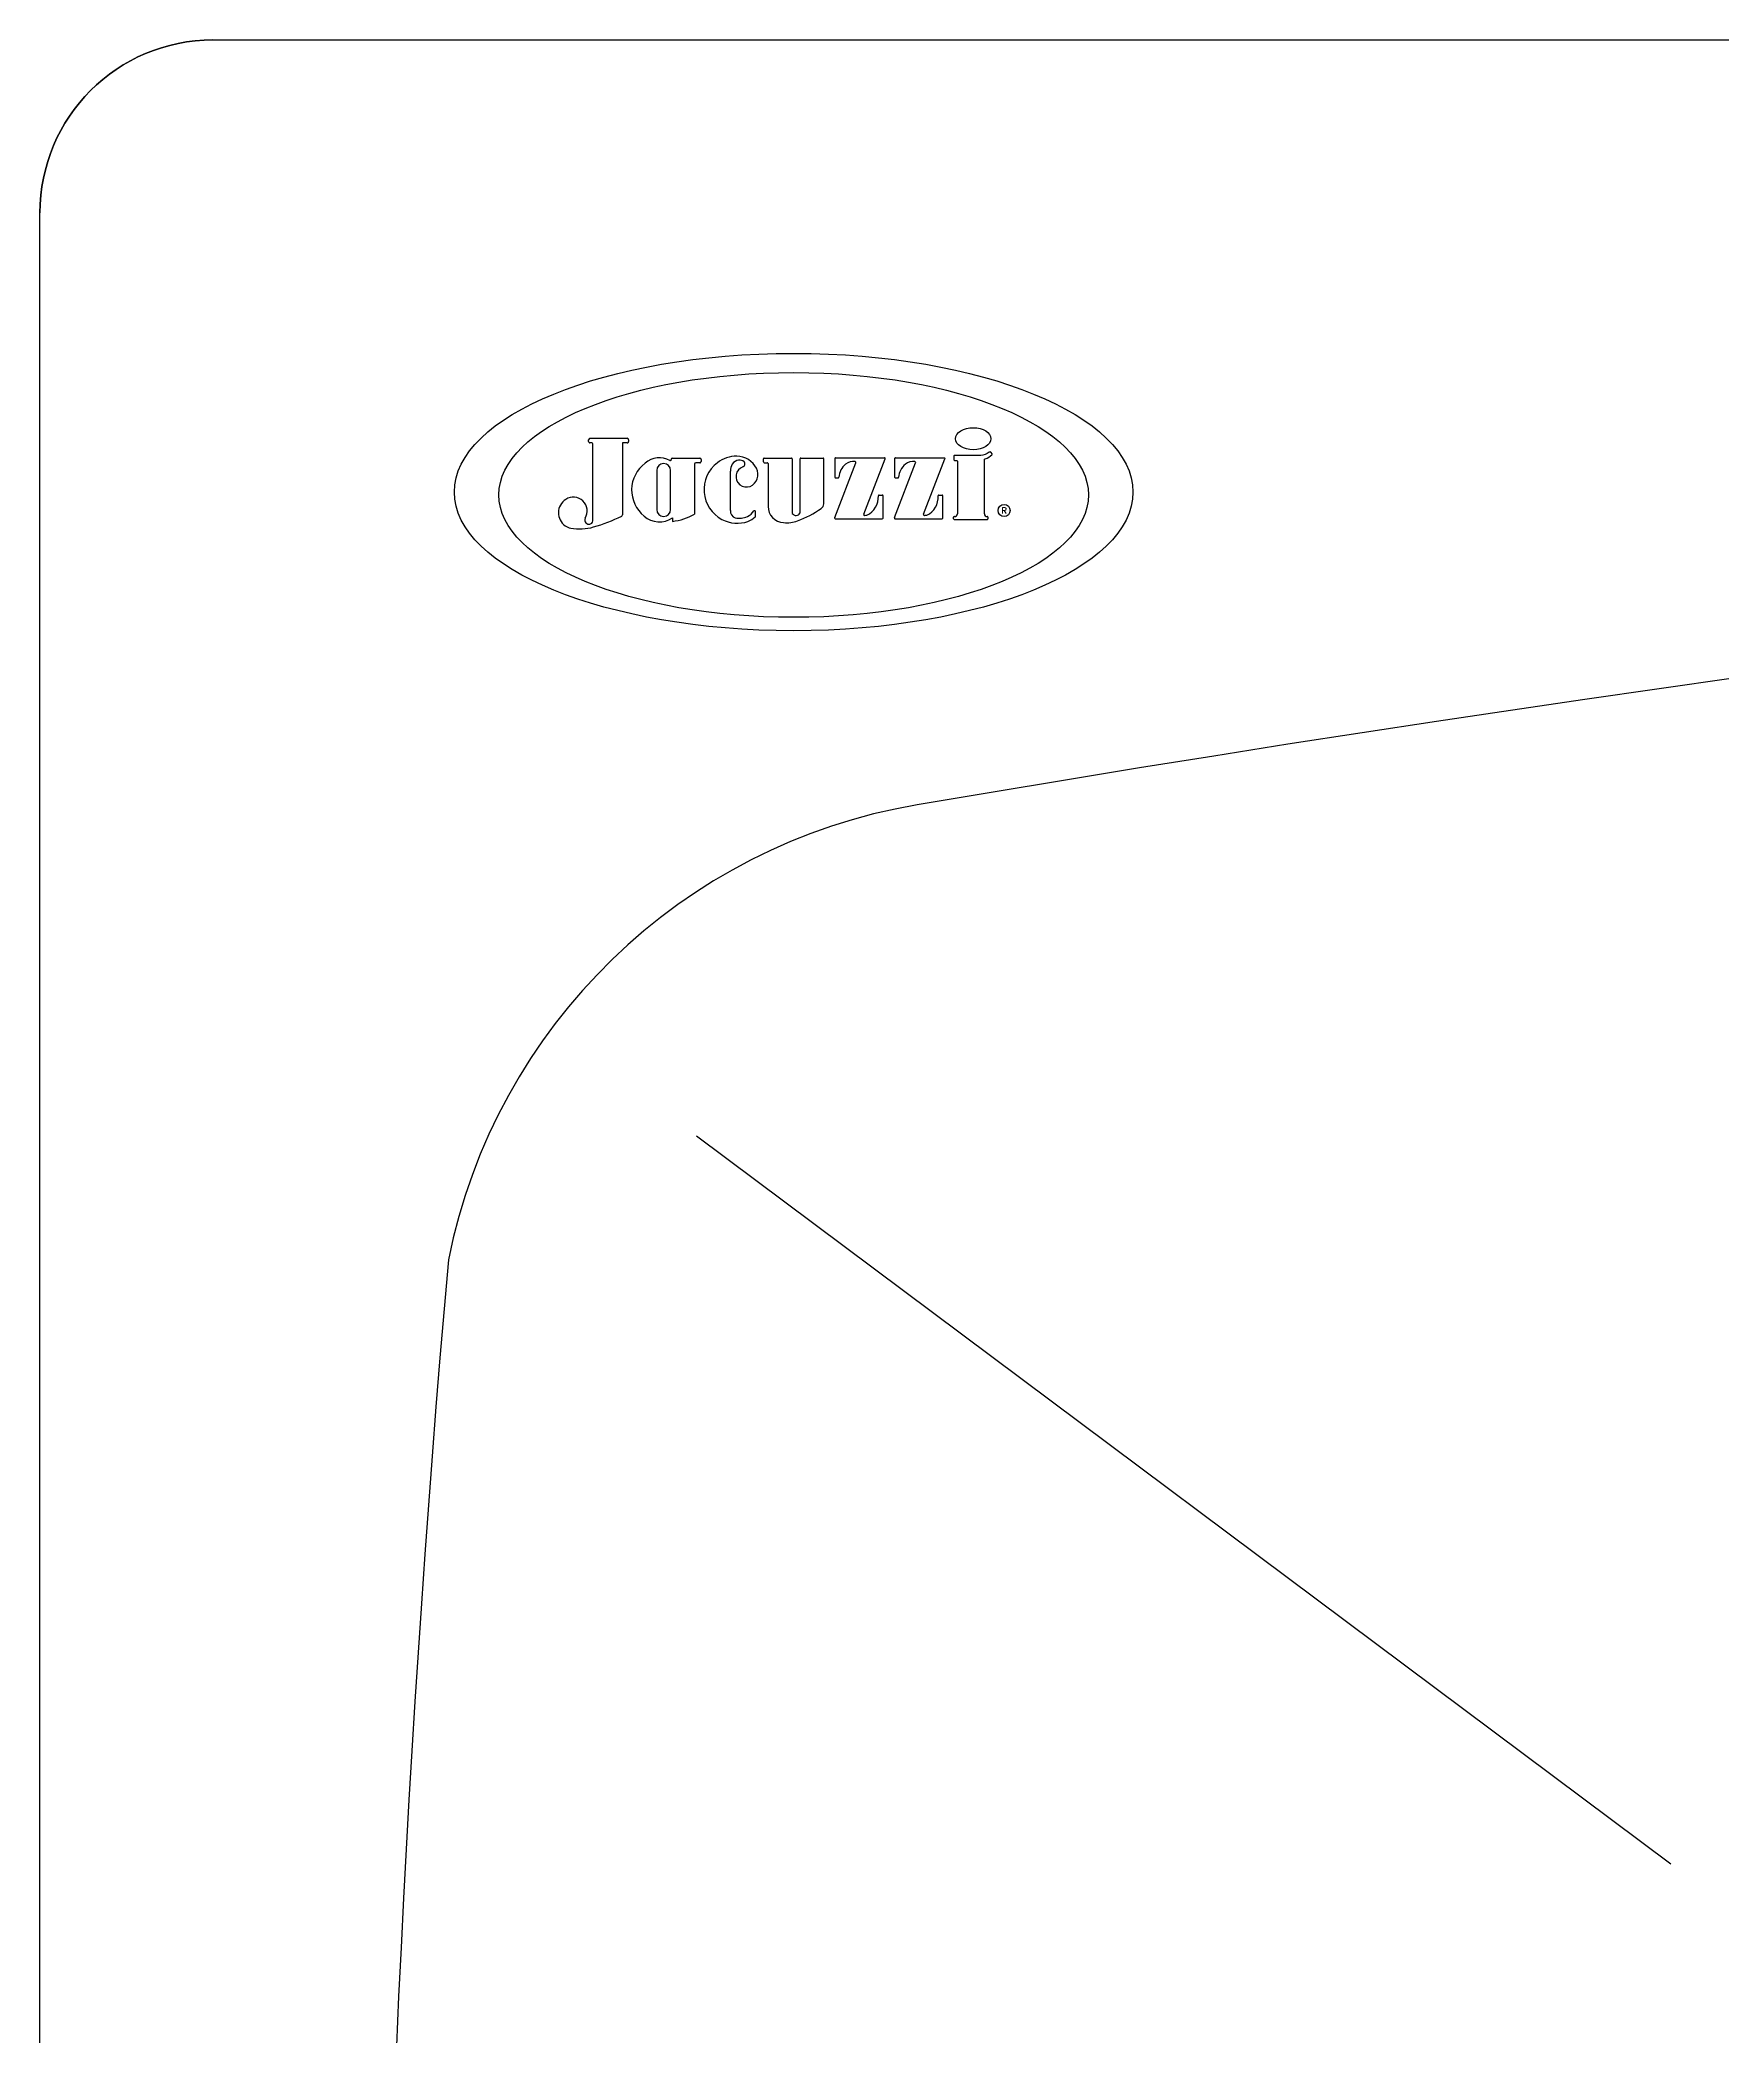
# Model space of a CAD drawing. Header units: millimetres. Extents: x -1273.1 to -1271.6, y 2239.59 to 2240.35.
# Drawn here: x -1273.0975 to -1272.8743, y 2240.0836 to 2240.3485 of the extents above; entities that cross this region are included whole.
import ezdxf
from ezdxf.enums import TextEntityAlignment as Align

# ---------------------------------------------------------------- set-up
doc = ezdxf.new("R2010")
doc.units = ezdxf.units.MM
doc.header["$LTSCALE"] = 10
doc.layers.add('jacuzzi', color=1, linetype='Continuous')
doc.layers.add('LCOTA02', color=1, linetype='Continuous')
doc.styles.add('ROMANS', font='romans', dxfattribs={"height": 4})

# ---------------------------------------------------------------- blocks, each defined once
blk = doc.blocks.new('A$C71D54D85')
at = {"color": 1}
for p, q in [((78.27283078667756, 110.3170962462307), (78.27283078667759, 111.3627225076541)), ((79.07557943249944, 112.165471153476), (100.7493479328797, 112.165471153476)), ((79.9272445881731, 109.5143476004088), (79.07557943249944, 109.5143476004089)), ((80.72999323399497, 64.0064419829108), (80.72999323399495, 108.7115989545869)), ((100.7493479328797, 109.5143476004089), (97.9588259216093, 109.5143476004088)), ((97.9588259216093, 109.5143476004088), (97.95882592160928, 67.54134957615791)), ((101.5520965787015, 111.3627225076541), (101.5520965787016, 110.3170962462307)), ((126.3206181938836, 99.50501840343044), (126.3206181938836, 99.8274771572137)), ((127.1233668397055, 100.6302258030356), (143.0398901268371, 100.6302258030356)), ((143.0398901268371, 97.87302583502444), (140.8061520231019, 97.87302583502444)), ((143.8426387726589, 99.82747715721372), (143.8426387726585, 98.6757744808463)), ((180.2128454646418, 98.3762085832156), (180.2128454646418, 100.2288514801246)), ((180.6142197875527, 100.6302258030356), (196.5094980717246, 100.6302258030356)), ((180.6142197875527, 97.97483426030429), (182.4633758602336, 97.97483426030429)), ((182.8647501831445, 97.57345993739372), (182.8647501831445, 72.45758994416997)), ((201.9633886187396, 100.6302258030356), (214.9410015031864, 100.6302258030356)), ((221.7129667310314, 65.92919080277082), (234.0395869661122, 97.92354154770871)), ((221.8224092512926, 100.3688204111079), (221.8224092512926, 89.52121903574454)), ((222.2237835742035, 100.7701947340189), (250.7810736353644, 100.7701947340189)), ((238.6937561455168, 67.87915939514299), (251.1556117721778, 100.2245202684718)), ((256.5725123048505, 65.92919080277082), (268.8991325399313, 97.92354154770871)), ((256.6819548251117, 100.3688204111079), (256.6819548251117, 89.52121903574454)), ((257.0833291480226, 100.7701947340189), (285.6406192091835, 100.7701947340189)), ((273.5533017193359, 67.87915939514299), (286.0151573459969, 100.2245202684718)), ((160.9281089229301, 70.13784255700685), (160.9281089229301, 93.07523295036881)), ((222.2237835742035, 89.11984471283378), (223.7030728973529, 89.11984471283378)), ((257.0833291480226, 89.11984471283378), (258.562618471172, 89.11984471283378)), ((247.6681101936448, 79.11513750353261), (249.4896713080794, 79.11513750353261)), ((249.8910456309903, 65.40549247331538), (249.8910456309903, 78.71376318062204)), ((282.527655767464, 79.11513750353261), (284.3492168818985, 79.11513750353261)), ((284.7505912048094, 65.40549247331538), (284.7505912048094, 78.71376318062204)), ((175.5447130688157, 66.74360811097776), (175.5447130688157, 69.51008635749932)), ((222.1795363587254, 65.24943323682872), (249.4896713080794, 65.24943323682872)), ((257.0390819325445, 65.24943323682872), (284.3492168818985, 65.24943323682872)), ((291.0339877607348, 65.32372097492512), (291.0339877607348, 66.17561179142155)), ((291.4353620836458, 64.92234665201418), (310.7210180901608, 64.92234665201418)), ((311.1223924130722, 65.32372097492512), (311.1223924130722, 66.12285611039418))]:
    blk.add_line(p, q, dxfattribs=at)
blk.add_lwpolyline([(126.0835512077479, 70.70443955390567), (126.0835512077479, 93.41123798874939, 1.000000000000098), (117.9471041998544, 93.41123798874862), (117.9471041998544, 70.70443955390529, 0.999999999999902)], format="xyb", close=True, dxfattribs=at)
for points in [[(196.9108723946355, 100.2288514801246), (196.9108723946355, 68.82185111849066, 0.1354836439385169), (197.0245419624017, 68.41005576571287, 0.5973092542928814), (201.4823832780197, 68.6096137202599, 0.1127702397822963), (201.5620142958286, 68.95819123594387), (201.5620142958283, 100.2288514801246)], [(200.1371257479582, 64.04690022843934, 0.06297410020895881), (213.8409891759931, 71.29406402362642, 0.2578294972287946), (215.3423758260974, 74.01210135388847), (215.3423758260974, 100.228851480125)], [(306.9263927858128, 102.2420831247705), (291.5822795958396, 102.2420831247705, 0.414213562373095), (291.1809052729287, 101.8407088018596), (291.1809052729287, 99.71311586650293, 0.4142135623730986), (291.5822795958396, 99.311741543592), (292.9128076798047, 99.31174154359199, -0.4142135623730951), (293.3141820027156, 98.91036722068144), (293.3141820027156, 68.16378392145494)], [(308.9891184707223, 68.12574305898387), (308.9891184707223, 99.46672002711918, -0.3094083360235544), (309.5011818232384, 100.2149896634298, 0.09070134790707648), (313.3779914527336, 102.5995743141172, 0.3650174520151336), (313.449368837606, 103.1117575974869), (312.9902304738479, 103.8416381701728, 0.4518071014289208), (311.8009168849476, 104.0342666553773, -0.1780066821811962), (306.6662652725001, 102.2420831247705)]]:
    blk.add_lwpolyline(points, format="xyb", dxfattribs=at)
blk.add_circle((320.495306240371, 70.08504758836312), 3.492877620774152, dxfattribs=at)
for centre, radius, start, end in [((79.07557943249947, 111.3627225076541), 0.8027486458218789, 90.00000000000203, 180), ((79.07557943249941, 110.3170962462307), 0.8027486458218505, 180, 270.000000000002), ((79.9272445881731, 108.711598954587), 0.8027486458218505, 359.999999999998, 90), ((100.7493479328797, 111.3627225076542), 0.8027486458218505, 359.999999999998, 90), ((100.7493479328797, 110.3170962462307), 0.8027486458218789, 269.999999999998, 359.999999999998), ((125.9192438709727, 99.50501840343037), 0.4013743229108759, 231.4553082842449, 1.014292584226188e-11), ((127.1233668397055, 99.8274771572137), 0.8027486458218505, 90, 180), ((140.8061520231019, 97.07027718920256), 0.8027486458218477, 90.00000000000006, 180), ((143.0398901268371, 99.82747715721372), 0.8027486458218477, 0, 89.99999999999999), ((143.0398901268371, 98.6757744808463), 0.8027486458218477, 270, 1.310388528762969e-12), ((165.1402506215101, 82.25627783468867), 19.59645464028899, 127.1313435262839, 242.2671173109801), ((164.3127343921265, 84.27062133888484), 17.4998275250297, 88.59961827371063, 128.9527124890151), ((169.5712606427064, 92.92623988143752), 8.64443581650421, 150.4372877171859, 179.0124171282916), ((166.3243537715429, 94.4424709177012), 5.080046361691161, 97.11199125567855, 147.2426257221821), ((170.2610204786061, 89.83296684356944), 6.068031763132732, 110.2833129728269, 290.7342983842181), ((164.1347162609916, 87.88221597111588), 13.8962126115323, 29.52719523667236, 87.50186001987353), ((166.1688444310209, 95.22323656361414), 4.286422065396483, 50.78098228515485, 96.34141268563695), ((167.5575741439475, 97.26400685788502), 1.839832901896286, 289.0295258838949, 44.08726038509437), ((169.1691397768134, 91.30300264563712), 7.845415383390744, 294.3935766302258, 25.90717904787082), ((180.6142197875527, 100.2288514801246), 0.4013743229109238, 89.99999999999999, 180), ((180.6142197875527, 98.3762085832156), 0.4013743229109238, 180, 270), ((182.4633758602336, 97.57345993739372), 0.4013743229109238, 0, 90.00000000000071), ((196.5094980717246, 100.2288514801246), 0.4013743229109238, 0, 89.99999999999999), ((201.9633886187396, 100.2288514801244), 0.4013743229109238, 89.99999999999999, 180), ((214.9410015031864, 100.2288514801248), 0.4013743229109238, 0, 89.99999999999999), ((222.2237835742035, 100.3688204111078), 0.4013743229109238, 89.99999999999999, 180), ((235.3351430900695, 88.51557782502141), 11.2740858912781, 130.1573304632127, 175.0588259799097), ((232.4795586551978, 91.68103176004476), 7.014688776381035, 80.33744697511622, 129.0048283578015), ((233.573017338418, 98.10329911365082), 0.5, 338.9295783949653, 80.3374469751155), ((250.7810736353644, 100.3688204111078), 0.4013743229109238, 338.9295783949643, 89.99999999999999), ((257.0833291480226, 100.3688204111078), 0.4013743229109238, 89.99999999999999, 180), ((270.1946886638886, 88.51557782502141), 11.2740858912781, 130.1573304632127, 175.0588259799097), ((267.3391042290169, 91.68103176004476), 7.014688776381035, 80.33744697511622, 129.0048283578015), ((268.4325629122371, 98.10329911365082), 0.5, 338.9295783949653, 80.3374469751155), ((285.6406192091835, 100.3688204111078), 0.4013743229109238, 338.9295783949643, 89.99999999999999), ((222.2237835742035, 89.52121903574454), 0.4013743229109238, 179.9999999999996, 270), ((223.7030728973529, 89.52121903574454), 0.4013743229109238, 270, 355.0588259799167), ((257.0833291480226, 89.52121903574454), 0.4013743229109238, 179.9999999999996, 270), ((258.562618471172, 89.52121903574454), 0.4013743229109238, 270, 355.0588259799167), ((69.96603504554395, 68.755730373049), 9.28558974253377, 122.980305829666, 234.8088523699732), ((69.35061286998473, 69.77092514799656), 8.099061917031353, 329.3881891579493, 123.2376042207639), ((164.980072446974, 69.71585051314537), 4.073878457350471, 174.054360798144, 252.5388805229847), ((175.0447130688157, 69.5100863574993), 0.5, 8.142219984546603e-13, 144.8583959680871), ((192.2824265090013, 72.45758994417187), 9.417676325856783, 180.0000000000118, 267.9232434368345), ((235.6845679132668, 77.82397822464115), 11.50963024369101, 294.8275345762168, 3.777213623175857), ((247.6681101936448, 78.61513750353261), 0.5, 90, 183.7772136231761), ((249.4896713080794, 78.71376318062185), 0.4013743229109238, 0, 89.99999999999855), ((270.544113487086, 77.82397822464115), 11.50963024369101, 294.8275345762168, 3.777213623175857), ((282.527655767464, 78.61513750353261), 0.5, 90, 183.7772136231761), ((284.3492168818985, 78.71376318062185), 0.4013743229109238, 0, 89.99999999999855), ((69.22514188888354, 67.70510279082882), 8, 234.8088523699732, 260.1754031183156), ((73.0470939489596, 89.77535190914037), 30.3987324126579, 260.1754031183155, 285.4183320617952), ((78.25168725127395, 64.6266782328144), 2.661138204007448, 297.2029294565774, 316.5289303852819), ((78.2682210244979, 64.38999598884384), 2.49147267432725, 320.219941857771, 351.1442863515616), ((57.10952057332753, 146.7288545537026), 89.54001212897232, 285.5604312038711, 296.844447302574), ((97.15607727578725, 67.54134957615861), 0.802748645822021, 298.823153857207, 359.9999999999503), ((164.9247370593804, 81.43470882131307), 18.76995023923915, 241.6823638113567, 289.3432640440926), ((166.071779267994, 77.2828654654935), 11.68461619283514, 258.5771955004651, 294.2196671132785), ((166.746842512733, 75.35093353724804), 9.647420930595239, 295.270357051318, 324.8583959680813), ((162.4620529915494, 82.3355755549062), 20.53578371171619, 295.0030799198161, 308.9089468935343), ((175.0447130688157, 66.74360811097773), 0.5000000000000071, 309.131163266335, 3.256887993818641e-12), ((193.8522165068595, 81.45610329299379), 18.50892853494598, 264.0735751922651, 289.8501266561561), ((222.1795363587254, 65.74943323682872), 0.5, 158.9295783949635, 270), ((239.1603257732108, 67.6994018292009), 0.5, 158.9295783949621, 274.0743202701146), ((238.4359493372626, 77.86888515028126), 10.69524949369492, 274.0743202701167, 281.2218050342949), ((249.4896713080794, 65.65080755973946), 0.4013743229109238, 270.0000000000002, 0), ((257.0390819325445, 65.74943323682872), 0.5, 158.9295783949635, 270), ((274.0198713470299, 67.6994018292009), 0.5, 158.9295783949621, 274.0743202701146), ((273.2954949110817, 77.86888515028126), 10.69524949369492, 274.0743202701167, 281.2218050342949), ((284.3492168818985, 65.65080755973946), 0.4013743229109238, 270.0000000000002, 0), ((291.4353620836458, 66.17561179142136), 0.4013743229109238, 82.17236710181841, 180), ((291.4353620836458, 65.32372097492492), 0.4013743229109238, 180, 270), ((291.7086847110722, 68.1637839214548), 1.605497291643695, 262.1723671018356, 0), ((310.5946157623661, 68.12574305898373), 1.605497291643695, 180, 273.6111512547214), ((310.7210180901608, 66.122856110394), 0.4013743229109238, 0, 93.61115125472907), ((310.7210180901608, 65.32372097492492), 0.4013743229109238, 269.9999999999997, 0)]:
    blk.add_arc(centre, radius, start, end, dxfattribs=at)
for centre, major_axis, ratio in [((197.8050923416373, 79.16460288606719), (-171.8433296550072, 4.208808667150302e-14), 0.4152232476980266), ((302.5053176774946, 111.9197452924544), (-10.33016598508609, 2.530077380275244e-15), 0.6218033982988019)]:
    blk.add_ellipse(centre, major_axis=major_axis, ratio=ratio, dxfattribs=at)
at = {"layer": 'LCOTA02'}
for p, q in [((140.00340337728, 97.07027718920256), (140.00340337728, 67.97297125693649)), ((127.1080172331305, 65.81665734212135), (127.1080172331305, 63.73665088681111))]:
    blk.add_line(p, q, dxfattribs=at)
for centre, radius, start, end in [((122.71512235361, 82.03599911444707), 19.3743075332977, 126.3033049324229, 231.4856399093813), ((119.5107284904997, 88.55741886759627), 12.28824890178041, 59.92306242488196, 132.2760927092779), ((78.04223998755396, 64.62829258741357), 2, 149.3881891579496, 195.7751636802862), ((78.92525698778553, 64.87774784758868), 2.917576672287942, 195.7751636802863, 246.1282521293894), ((78.55392221847146, 64.03866654126284), 2, 246.1282521293894, 297.2029294565774), ((119.5596331545823, 76.91104484704455), 13.41877551443035, 228.3998639977634, 304.2305336443371), ((123.5044160887738, 96.45101457984975), 32.91223986677317, 276.2859872065625, 300.0862085001431)]:
    blk.add_arc(centre, radius, start, end, dxfattribs=at)
blk.add_ellipse((197.8050923416373, 80.83699589819489), major_axis=(-197.8050926967417, 3.633500600022812e-14), ratio=0.4087758624858927, dxfattribs=at)
at = {"color": 1, "style": 'ROMANS'}
blk.add_text('R', height=3.5, dxfattribs=at).set_placement((320.495306240371, 70.08504758836312), align=Align.MIDDLE_CENTER)

msp = doc.modelspace()

# ---------------------------------------------------------------- hatches: boundary and pattern name
at = {"layer": 'jacuzzi'}
h = msp.add_hatch(dxfattribs=at)
h.set_pattern_fill('DOTS', color=256, scale=0.3999999999999959, style=0)
h.set_pattern_definition([(0, (-1272.299352864819, 2238.618732703286), (0.01249999999999987, 0.02499999999999974), [0, -0.02499999999999974])])
edge = h.paths.add_edge_path()
edge.add_arc((-1272.347517400349, 2238.464313822312), 1.716198979591817, 73.48765160067721, 106.6259416226537)
edge.add_arc((-1271.87281013411, 2240.065631293275), 0.04599999999999953, 26.11047086241911, 73.48765160067721)
edge.add_arc((-1272.07096197259, 2239.968512801904), 0.2666720472992908, 333.4199200658655, 386.1104708624192)
edge.add_arc((-1271.873612785853, 2239.869773493859), 0.04599999999999953, 278.3484922790213, 333.4199200658655)
edge.add_arc((-1272.347517400349, 2243.099135250884), 3.309948979591805, 272.470961405559, 278.3484922790213)
edge.add_line((-1272.204522800292, 2239.79198003785), (-1272.226690322951, 2239.813481077153))
edge.add_line((-1272.278623876056, 2239.809907686451), (-1272.226690322951, 2239.813481077153))
edge.add_arc((-1272.279252094227, 2239.839901108095), 0.02999999999999969, 180, 270.7972730211982)
edge.add_arc((-1272.347517400349, 2239.851512801904), 0.03826530612244858, 0, 180)
edge.add_arc((-1272.415782706472, 2239.839901108095), 0.02999999999999969, 269.2027269801044, 360)
edge.add_line((-1272.309252094227, 2239.851512801904), (-1272.309252094227, 2239.839901108095))
edge.add_line((-1272.385782706472, 2239.851512801904), (-1272.385782706472, 2239.839901108095))
edge.add_line((-1272.416410924642, 2239.809907686451), (-1272.468344477748, 2239.813481077153))
edge.add_line((-1272.490512000407, 2239.79198003785), (-1272.468344477748, 2239.813481077153))
edge.add_arc((-1272.347517400349, 2243.099135250884), 3.309948979591805, 261.8519387087567, 267.529038594441)
edge.add_arc((-1272.810122247338, 2239.868135452537), 0.04599999999999953, 212.5592360530966, 261.8519387087567)
edge.add_arc((-1272.624132011936, 2239.986894809197), 0.2666720472992908, 181.3713360671873, 212.5592360530966)
edge.add_arc((-1272.624132011936, 2239.974130794611), 0.2666720472992908, 155.7594702056402, 178.6286639328127)
edge.add_arc((-1272.825421821672, 2240.064765223549), 0.0459183673469383, 106.6259416226537, 155.7594702056402)

# ---------------------------------------------------------------- linework, layer by layer
msp.add_line((-1272.881141088272, 2240.106411734868), (-1273.010423820912, 2240.203042130723), dxfattribs=at)
at = {"layer": 'jacuzzi', "color": 3}
msp.add_lwpolyline([(-1273.074558216676, 2240.348512801904, 0.414213562373095), (-1273.097517400349, 2240.325553618231, -0.414213562373095), (-1273.074558216676, 2240.348512801904), (-1271.620476584023, 2240.348512801904, -0.414213562373095), (-1271.597517400349, 2240.325553618231), (-1271.597517400349, 2239.611471985578, -0.414213562373095), (-1271.620476584023, 2239.588512801904), (-1273.074558216676, 2239.588512801904, -0.414213562373095), (-1273.097517400349, 2239.611471985578), (-1273.097517400349, 2240.325553618231)], format="xyb", dxfattribs=at)
at = {"layer": 'jacuzzi'}
for centre, radius, start, end in [((-1272.347517400349, 2236.522193654625), 3.778319147279174, 80.34596777706936, 99.65403222293064), ((-1272.968301808361, 2240.171558678418), 0.07653061224489716, 99.65403222293064, 168.6310975696423), ((-1270.676141350565, 2239.977876073862), 2.376377512585435, 174.9599730419052, 185.0400485186858)]:
    msp.add_arc(centre, radius, start, end, dxfattribs=at)

# ---------------------------------------------------------------- block references
at = {"layer": 'jacuzzi', "xscale": 0.0002275911388096574, "yscale": 0.0002275911388096574, "zscale": 0.0002275911387827789}
msp.add_blockref('A$C71D54D85', (-1273.042536086572, 2240.270115017952), dxfattribs=at)

doc.saveas('drawing.dxf')
